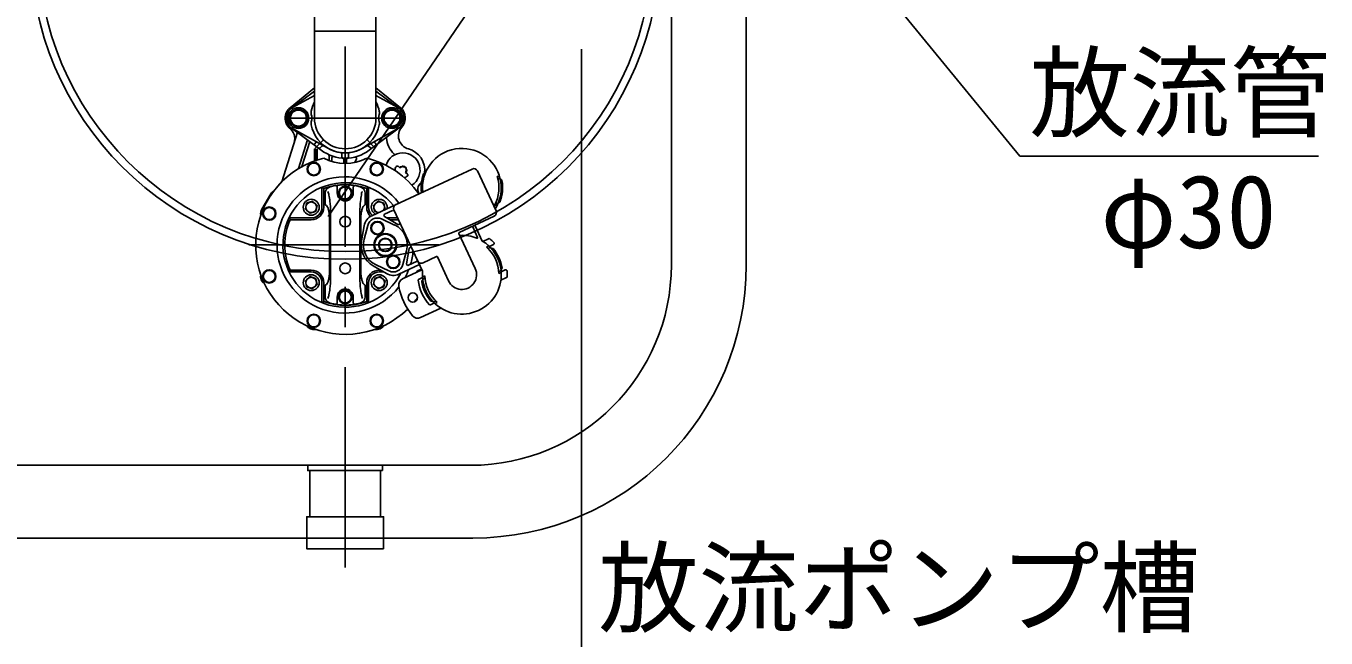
# Model space of a CAD drawing. Units: millimetres, scale not verified. Extents: x -9364 to 7955, y -6535 to 5543.
# Drawn here: x -3514 to -2541, y -44 to 415 of the extents above; entities that cross this region are included whole.
import ezdxf
from ezdxf.enums import TextEntityAlignment as Align

# ---------------------------------------------------------------- set-up
doc = ezdxf.new("R2010")
doc.units = ezdxf.units.MM
doc.header["$LTSCALE"] = 30
doc.linetypes.add('CHAIN1', pattern=[8, 5, -1, 1, -1])
doc.linetypes.add('CHAIN2', pattern=[12, 9, -1, 1, -1])
doc.layers.add('0-1_KIKI', color=7, linetype='Continuous', lineweight=25)
doc.layers.add('0-2_SEISAKU', color=3, linetype='Continuous', lineweight=25)
doc.styles.add('MS Gothic', font='')
doc.styles.get('MS Gothic').set_extended_font_data('MS Gothic')

msp = doc.modelspace()

# ---------------------------------------------------------------- linework, layer by layer
at = {"layer": '0-1_KIKI'}
for p, q in [((-3298.11, 410.52), (-3298.11, 540.52)), ((-3252.11, 452.52), (-3252.11, 410.52)), ((-3298.11, 410.52), (-3252.11, 410.52)), ((-3298.11, 410.52), (-3252.11, 410.52)), ((-3298.11, 410.52), (-3298.11, 345.52)), ((-3252.11, 345.52), (-3252.11, 410.52)), ((-3316.39, 353.29), (-3298.11, 368.07)), ((-3298.11, 365.77), (-3315.51, 352.72)), ((-3298.11, 362.48), (-3314.48, 353.38)), ((-3233.82, 353.29), (-3252.11, 368.07)), ((-3252.11, 365.77), (-3234.71, 352.72)), ((-3252.11, 362.48), (-3235.74, 353.38)), ((-3316.61, 341.76), (-3310.11, 338.01)), ((-3233.61, 341.76), (-3240.11, 338.01)), ((-3322.58, 297.8), (-3310.94, 334.89)), ((-3293.11, 321.52), (-3315.51, 338.32)), ((-3287.74, 322.79), (-3314.48, 337.65)), ((-3262.48, 322.79), (-3235.74, 337.65)), ((-3257.11, 321.52), (-3234.71, 338.32)), ((-3310.04, 307.69), (-3303.3, 329.16)), ((-3307.48, 309.18), (-3301.6, 327.89)), ((-3298.11, 313.82), (-3298.11, 322.52)), ((-3297.77, 322.85), (-3291.47, 329.15)), ((-3297.44, 326.72), (-3297.74, 326.42)), ((-3297.11, 313.07), (-3297.11, 322.52)), ((-3296.11, 314.14), (-3296.11, 321.77)), ((-3293.11, 321.52), (-3294.44, 322.52)), ((-3292.27, 324.82), (-3293.9, 323.18)), ((-3252.45, 322.85), (-3258.75, 329.15)), ((-3257.95, 324.82), (-3256.31, 323.18)), ((-3252.78, 326.72), (-3252.48, 326.42)), ((-3287.11, 313.7), (-3287.11, 317.37)), ((-3285.11, 313.02), (-3285.11, 315.85)), ((-3277.61, 318.74), (-3277.61, 316.55)), ((-3276.11, 311.98), (-3276.11, 314.58)), ((-3274.11, 311.98), (-3274.11, 314.58)), ((-3272.61, 318.74), (-3272.61, 316.55)), ((-3268, 312.27), (-3266.78, 315.01)), ((-3180.16, 307.39), (-3255.29, 272.36)), ((-3235.59, 309.43), (-3234.14, 308.22)), ((-3230.08, 304.81), (-3228.63, 303.6)), ((-3176.17, 305.94), (-3162.23, 276.03)), ((-3161.5, 302.07), (-3159.61, 301.9)), ((-3292.54, 278.76), (-3292.54, 293.77)), ((-3291.16, 292.83), (-3292.54, 293.77)), ((-3291.16, 278.76), (-3291.16, 292.83)), ((-3281.11, 289.52), (-3281.11, 294.06)), ((-3281.11, 289.52), (-3281.11, 293.96)), ((-3269.11, 289.52), (-3269.11, 294.06)), ((-3269.11, 289.52), (-3269.11, 293.96)), ((-3259.06, 292.83), (-3257.68, 293.77)), ((-3259.06, 278.76), (-3259.06, 292.83)), ((-3257.68, 278.76), (-3257.68, 293.77)), ((-3337.51, 277.39), (-3330.66, 288.84)), ((-3290.11, 289.25), (-3290.11, 280.52)), ((-3260.11, 289.25), (-3260.11, 280.52)), ((-3254.07, 280.18), (-3250.64, 283.27)), ((-3250.64, 283.27), (-3246.25, 281.85)), ((-3219.65, 288.98), (-3220.17, 289.85)), ((-3286.11, 275.49), (-3286.11, 225.54)), ((-3264.11, 275.49), (-3264.11, 225.54)), ((-3253.11, 275.66), (-3254.07, 280.18)), ((-3250.22, 274.72), (-3253.11, 275.66)), ((-3246.25, 281.85), (-3245.29, 277.33)), ((-3245.29, 277.33), (-3245.99, 276.7)), ((-3245.62, 273.56), (-3239.62, 276.36)), ((-3238.71, 276.78), (-3217.28, 230.82)), ((-3163.42, 280.15), (-3161.53, 279.99)), ((-3300.54, 270.76), (-3317.12, 270.76)), ((-3316.25, 269.38), (-3317.12, 270.76)), ((-3300.54, 269.38), (-3316.25, 269.38)), ((-3286.8, 270.08), (-3286.8, 230.95)), ((-3263.41, 270.08), (-3263.41, 230.95)), ((-3262.94, 253.61), (-3260.98, 264.93)), ((-3261.05, 254.79), (-3258.27, 265.15)), ((-3238.14, 265.47), (-3247.86, 270)), ((-3235.68, 265.97), (-3245.7, 271.79)), ((-3243.92, 270.76), (-3235.9, 270.76)), ((-3241.55, 269.38), (-3235.26, 269.38)), ((-3163.68, 272.05), (-3189.87, 259.83)), ((-3176.05, 256.23), (-3179.69, 264.03)), ((-3172.57, 253.48), (-3177.88, 264.87)), ((-3177.86, 232.89), (-3190.11, 259.17)), ((-3167.95, 255.16), (-3172.13, 253.21)), ((-3229.17, 246.24), (-3231.95, 235.89)), ((-3227.21, 247.81), (-3229.19, 236.39)), ((-3167.56, 249.82), (-3169.39, 248.97)), ((-3167.28, 249.4), (-3164.23, 250.83)), ((-3254.2, 234.86), (-3244.27, 229.09)), ((-3252.08, 235.56), (-3242.36, 231.03)), ((-3234.92, 228.67), (-3219.61, 235.82)), ((-3227.78, 235.31), (-3221.78, 238.11)), ((-3216.89, 237.08), (-3206.83, 241.77)), ((-3197.8, 223.59), (-3206.16, 241.53)), ((-3316.25, 231.65), (-3317.12, 230.28)), ((-3300.54, 230.28), (-3317.12, 230.28)), ((-3300.54, 231.65), (-3316.25, 231.65)), ((-3249.68, 231.65), (-3248.67, 231.65)), ((-3249.68, 230.28), (-3246.3, 230.28)), ((-3217.79, 231.92), (-3232.26, 225.17)), ((-3220.29, 224.68), (-3217.25, 226.1)), ((-3217.28, 226.64), (-3215.57, 227.44)), ((-3158.37, 229.84), (-3160.09, 229.03)), ((-3154.42, 226.16), (-3158.6, 224.21)), ((-3158.4, 230.37), (-3155.36, 231.79)), ((-3292.54, 222.28), (-3292.54, 207.26)), ((-3291.16, 222.28), (-3291.16, 208.2)), ((-3290.11, 211.79), (-3290.11, 220.52)), ((-3260.11, 211.79), (-3260.11, 220.52)), ((-3259.06, 222.28), (-3259.06, 208.2)), ((-3257.68, 222.28), (-3257.68, 207.26)), ((-3291.16, 208.2), (-3292.54, 207.26)), ((-3281.11, 211.52), (-3281.11, 206.97)), ((-3281.11, 211.52), (-3281.11, 207.08)), ((-3269.11, 211.52), (-3269.11, 206.97)), ((-3269.11, 211.52), (-3269.11, 207.08)), ((-3259.06, 208.2), (-3257.68, 207.26)), ((-3211.42, 205.65), (-3208.37, 207.07)), ((-3207.99, 206.7), (-3206.27, 207.5)), ((-3203.53, 203.26), (-3218.74, 196.17))]:
    msp.add_line(p, q, dxfattribs=at)
at = {"layer": '0-1_KIKI', "linetype": 'CHAIN2'}
for p, q in [((-3233.11, 345.52), (-3317.11, 345.52)), ((-3347.11, 250.52), (-3205.18, 250.52))]:
    msp.add_line(p, q, dxfattribs=at)
at = {"layer": '0-1_KIKI'}
for points in [[(-3310.11, 338.01), (-3303.61, 341.76), (-3303.61, 349.27), (-3310.11, 353.02), (-3316.61, 349.27), (-3316.61, 341.76)], [(-3240.11, 338.01), (-3246.61, 341.76), (-3246.61, 349.27), (-3240.11, 353.02), (-3233.61, 349.27), (-3233.61, 341.76)]]:
    msp.add_lwpolyline(points, dxfattribs=at)
for points in [[(-3296.14, 280.18), (-3299.58, 283.27), (-3303.97, 281.85), (-3304.93, 277.33), (-3301.5, 274.24), (-3297.1, 275.66)], [(-3296.14, 220.85), (-3299.58, 217.76), (-3303.97, 219.19), (-3304.93, 223.7), (-3301.5, 226.79), (-3297.1, 225.37)], [(-3254.07, 220.85), (-3250.64, 217.76), (-3246.25, 219.19), (-3245.29, 223.7), (-3248.72, 226.79), (-3253.11, 225.37)]]:
    msp.add_lwpolyline(points, close=True, dxfattribs=at)
for centre, radius in [((-3310.11, 345.52), 7.75), ((-3310.11, 345.52), 6.5), ((-3310.11, 345.52), 6), ((-3240.11, 345.52), 7.75), ((-3240.11, 345.52), 6.5), ((-3240.11, 345.52), 6), ((-3298.64, 307.33), 5), ((-3298.64, 307.33), 4.5), ((-3251.57, 307.33), 5), ((-3251.57, 307.33), 4.5), ((-3275.11, 289.52), 5), ((-3275.11, 289.52), 4.5), ((-3300.54, 278.76), 5.95), ((-3300.54, 278.76), 4), ((-3331.93, 274.05), 5), ((-3331.93, 274.05), 4.5), ((-3275.11, 268.02), 4), ((-3251.03, 263.2), 5), ((-3251.03, 263.2), 4.5), ((-3245.11, 250.52), 8.5), ((-3245.11, 250.52), 8), ((-3245.11, 250.52), 5), ((-3245.11, 250.52), 4.6), ((-3275.11, 233.02), 4), ((-3239.19, 237.83), 5), ((-3239.19, 237.83), 4.5), ((-3331.93, 226.98), 5), ((-3331.93, 226.98), 4.5), ((-3300.54, 222.28), 5.95), ((-3300.54, 222.28), 4), ((-3249.68, 222.28), 5.95), ((-3249.68, 222.28), 4), ((-3275.11, 211.52), 5), ((-3275.11, 211.52), 4.5), ((-3224.53, 211.12), 3.5), ((-3298.64, 193.7), 5), ((-3298.64, 193.7), 4.5), ((-3251.57, 193.7), 5), ((-3251.57, 193.7), 4.5)]:
    msp.add_circle(centre, radius, dxfattribs=at)
for centre, radius, start, end in [((-3310.11, 345.52), 10, 128.945, 230.221), ((-3310.11, 345.52), 9, 119.059, 240.941), ((-3295.69, 349.67), 5, 168.6, 196.064), ((-3275.11, 345.52), 26, 152.204, 168.6), ((-3275.11, 345.52), 26, 11.4, 27.796), ((-3254.52, 349.67), 5, 343.936, 11.4), ((-3240.11, 345.52), 9, 299.059, 60.941), ((-3240.11, 345.52), 10, 317.933, 51.055), ((-3295.69, 341.36), 5, 163.936, 191.4), ((-3310.11, 345.52), 10, 343.936, 16.064), ((-3275.11, 345.52), 23, 180, 0), ((-3240.11, 345.52), 10, 163.936, 196.064), ((-3254.52, 341.36), 5, 348.6, 16.064), ((-3322.91, 330.15), 10, 342.575, 54.32), ((-3275.11, 345.52), 26, 191.4, 297.796), ((-3275.11, 345.52), 26, 242.204, 348.6), ((-3243.21, 330.69), 1, 126.87, 184.532), ((-3225.26, 332.12), 10, 137.933, 255.026), ((-3297.04, 325.71), 1, 135, 233.13), ((-3298.15, 327.43), 1, 315, 60.941), ((-3295.11, 321.77), 1, 131.41, 180), ((-3294.61, 323.89), 1, 233.13, 315), ((-3275.11, 345.52), 30, 233.13, 306.87), ((-3291.78, 323.89), 1, 60.941, 135), ((-3258.44, 323.89), 1, 45, 119.059), ((-3255.61, 323.89), 1, 225, 306.87), ((-3252.07, 327.43), 1, 119.059, 225), ((-3253.18, 325.71), 1, 306.87, 45), ((-3225.26, 332.12), 19, 184.532, 225.517), ((-3232.11, 306.52), 16.5, 352.564, 75.026), ((-3187.84, 293.33), 29.5, 12.831, 186.214), ((-3275.11, 250.52), 67, 103.885, 314.249), ((-3299.11, 313.82), 1, 336.124, 0), ((-3275.11, 345.52), 34, 241.777, 298.223), ((-3288.11, 317.37), 1, 0, 65.206), ((-3284.11, 315.85), 1, 73.123, 180), ((-3278.61, 318.74), 1, 0, 82.552), ((-3276.61, 316.55), 1, 180, 267.035), ((-3277.11, 314.58), 1, 0, 86.301), ((-3277.11, 311.98), 1, 333.291, 0), ((-3273.11, 314.58), 1, 93.699, 180), ((-3273.11, 311.98), 1, 180, 206.709), ((-3273.61, 316.55), 1, 272.965, 0), ((-3271.61, 318.74), 1, 97.448, 180), ((-3267.7, 315.41), 1, 336.034, 103.834), ((-3275.11, 250.52), 67, 34.728, 76.115), ((-3232.11, 306.52), 13, 301.242, 163.72), ((-3237.87, 319.27), 1, 225.517, 294.318), ((-3275.11, 250.52), 51, 37.941, 321.953), ((-3232.11, 306.52), 5.65, 152.419, 183.91), ((-3236.23, 308.67), 1, 50, 152.419), ((-3232.11, 306.52), 3, 106.234, 140), ((-3232.11, 306.52), 2.65, 320, 140), ((-3232.11, 306.52), 3, 320, 98.9), ((-3232.11, 306.52), 5.65, 281.051, 307.581), ((-3229.27, 302.83), 1, 307.581, 50), ((-3187.84, 293.33), 30.5, 159.794, 186.852), ((-3212.02, 298.46), 7, 115.472, 129.415), ((-3178.89, 304.67), 3, 25, 115), ((-3187.84, 293.33), 27.75, 331.647, 18.353), ((-3275.11, 250.52), 46.63, 39.177, 332.938), ((-3275.11, 250.52), 45.26, 69.226, 110.774), ((-3285.11, 289.25), 5, 104.478, 180), ((-3275.11, 250.52), 45, 75.522, 104.478), ((-3282.11, 293.96), 1, 0, 99.154), ((-3268.11, 293.96), 1, 80.846, 180), ((-3265.11, 289.25), 5, 0, 75.522), ((-3215.88, 292.42), 5, 139.027, 210.884), ((-3232.11, 306.52), 16.5, 319.027, 328.912), ((-3163.14, 294.18), 7, 40.585, 73.403), ((-3187.84, 293.33), 29.5, 337.169, 12.831), ((-3187.84, 293.33), 30.5, 339.794, 10.206), ((-3325.08, 285.5), 6.5, 121.234, 149.116), ((-3301.62, 285.05), 14.61, 10.96462, 22.10433), ((-3328.47, 278.7), 42.19, 6.25988, 12.50516), ((-3355.74, 275.64), 69.63, 359.88097, 6.31457), ((-3275.11, 289.52), 6, 180, 0), ((-3275.11, 289.52), 6, 180, 0), ((-3194.48, 275.64), 69.63, 173.68543, 180.11903), ((-3221.75, 278.7), 42.19, 167.49484, 173.74012), ((-3260.06, 288.46), 2.95, 134.70302, 192.22803), ((-3249.68, 278.76), 5.95, 349.841, 240.159), ((-3249.68, 278.76), 4, 326.065, 263.935), ((-3163.66, 288.2), 7, 276.597, 309.415), ((-3331.93, 274.05), 6.5, 149.116, 191.284), ((-3300.54, 278.76), 9.38, 270, 0), ((-3300.54, 278.76), 8, 270, 0), ((-3290.43, 278.54), 2, 25.92189, 80.68444), ((-3290.11, 280.52), 0.002, 107.61872, 162.38128), ((-3296.03, 275), 8.62, 16.60991, 30.83738), ((-3305.86, 271.9), 18.93, 8.64664, 17.07354), ((-3317.08, 270.17), 30.27, 359.84427, 8.70824), ((-3264.1, 275.49), 0.013, 131.7832, 138.2168), ((-3233.14, 270.17), 30.27, 171.29176, 180.15573), ((-3244.35, 271.9), 18.93, 162.92646, 171.35336), ((-3254.19, 275), 8.62, 149.16262, 163.39009), ((-3259.78, 278.54), 2, 99.31556, 154.07811), ((-3251.03, 263.2), 10.1, 115, 170.15), ((-3249.68, 278.76), 9.38, 180, 226.713), ((-3249.68, 278.76), 8, 180, 230.359), ((-3245.19, 272.65), 1, 115, 239.85), ((-3239.19, 275.45), 1, 25, 115), ((-3235.99, 278.05), 3, 115, 205), ((-3164.95, 274.77), 3, 295, 25), ((-3187.84, 293.33), 29.5, 327.614, 337.169), ((-3275.11, 250.52), 45.26, 155.366, 204.634), ((-3263.41, 270.08), 0.009, 130.56802, 139.43198), ((-3251.03, 263.2), 7.5, 65.005, 164.995), ((-3245.11, 250.52), 16.5, 344.995, 65.005), ((-3235.17, 266.83), 1, 239.85, 25), ((-3180.14, 263.82), 0.5, 25, 115), ((-3177.42, 265.09), 0.5, 115, 205), ((-3245.11, 250.52), 18.1, 170.15, 239.85), ((-3245.11, 250.52), 16.5, 164.995, 245.005), ((-3189.66, 259.38), 0.5, 115, 205), ((-3189.11, 258.21), 0.5, 205, 272.46), ((-3187.83, 228.24), 29.5, 67.833, 92.46), ((-3176.51, 256.02), 0.5, 247.833, 25), ((-3187.83, 228.24), 29.5, 42.831, 58.849), ((-3167.53, 254.25), 1, 52.036, 115), ((-3187.83, 228.24), 34, 45.395, 52.036), ((-3226.22, 247.64), 1, 25, 170.15), ((-3275.11, 250.52), 51, 343.523, 354.825), ((-3187.83, 228.24), 27.75, 1.894, 48.353), ((-3166.86, 241.32), 7, 70.585, 103.403), ((-3187.83, 228.24), 29.5, 7.169, 42.831), ((-3187.83, 228.24), 30.5, 9.794, 40.206), ((-3164.65, 251.73), 1, 295, 45.395), ((-3239.19, 237.83), 7.5, 245.005, 344.995), ((-3228.21, 236.22), 1, 170.15, 295), ((-3222.2, 239.02), 1, 295, 25), ((-3218.16, 239.8), 3, 205, 295), ((-3206.62, 241.32), 0.5, 25, 115), ((-3164.32, 235.89), 7, 306.597, 339.415), ((-3331.93, 226.98), 6.5, 168.716, 236.284), ((-3300.54, 222.28), 9.38, 0, 90), ((-3300.54, 222.28), 8, 0, 90), ((-3305.86, 229.13), 18.93, 342.92646, 351.35336), ((-3317.08, 230.87), 30.27, 351.29176, 0.15573), ((-3286.8, 230.94), 0.009, 130.56802, 139.43198), ((-3355.74, 225.39), 69.63, 353.68543, 0.11903), ((-3286.1, 225.53), 0.013, 131.7832, 138.2168), ((-3194.48, 225.39), 69.63, 179.88097, 186.31457), ((-3233.14, 230.87), 30.27, 179.84427, 188.70824), ((-3244.35, 229.13), 18.93, 188.64664, 197.07354), ((-3249.68, 222.28), 9.38, 90, 180), ((-3249.68, 222.28), 8, 90, 180), ((-3239.19, 237.83), 10.1, 239.85, 295), ((-3230.15, 220.64), 5, 115, 190.178), ((-3275.11, 250.52), 51, 331.345, 338.851), ((-3218.29, 226.98), 5, 84.463, 146.482), ((-3218.29, 226.98), 4.5, 96.362, 133.638), ((-3220.08, 224.23), 0.5, 115, 187.08), ((-3187.83, 228.24), 33, 187.08, 222.92), ((-3211.33, 220.59), 7, 126.597, 159.415), ((-3187.83, 228.24), 29.5, 175.459, 187.169), ((-3217.73, 230.61), 0.5, 355.459, 25), ((-3187.83, 228.24), 29.5, 187.169, 222.831), ((-3187.83, 228.24), 27.75, 181.647, 228.106), ((-3187.83, 228.24), 29.5, 222.831, 7.169), ((-3187.83, 228.24), 11, 205, 25), ((-3154.93, 230.89), 1, 4.605, 115), ((-3154.85, 227.06), 1, 295, 357.964), ((-3187.83, 228.24), 34, 357.964, 4.605), ((-3290.43, 222.49), 2, 279.31556, 334.07811), ((-3296.03, 226.03), 8.62, 329.16262, 343.39009), ((-3328.47, 222.33), 42.19, 347.49484, 353.74012), ((-3275.11, 211.52), 6, 0, 180), ((-3275.11, 211.52), 6, 0, 180), ((-3221.75, 222.33), 42.19, 186.25988, 192.50516), ((-3254.19, 226.03), 8.62, 196.60991, 210.83738), ((-3259.78, 222.49), 2, 205.92189, 260.68444), ((-3187.83, 228.24), 48, 190.178, 219.822), ((-3187.83, 228.24), 30.5, 189.794, 220.206), ((-3275.11, 250.52), 45.26, 249.226, 290.774), ((-3285.11, 211.79), 5, 180, 255.522), ((-3306.59, 217.45), 19.77, 339.35266, 347.57839), ((-3275.11, 250.52), 45, 255.522, 284.478), ((-3282.11, 207.08), 1, 260.846, 0), ((-3268.11, 207.08), 1, 180, 279.154), ((-3265.11, 211.79), 5, 284.478, 0), ((-3248.59, 215.98), 14.61, 190.96462, 202.10433), ((-3275.11, 250.52), 67, 320.36, 323.809), ((-3211.63, 206.1), 0.5, 222.92, 295), ((-3208.79, 215.15), 7, 250.585, 283.403), ((-3220.85, 200.7), 5, 219.822, 295), ((-3298.64, 193.7), 6.5, 213.716, 281.284), ((-3251.57, 193.7), 6.5, 258.716, 326.284)]:
    msp.add_arc(centre, radius, start, end, dxfattribs=at)
at = {"layer": '0-2_SEISAKU', "linetype": 'CHAIN1'}
msp.add_line((-3275.11, 9.05), (-3275.11, 936.87), dxfattribs=at)
at = {"layer": '0-2_SEISAKU', "color": 4}
for p, q in [((-2894.8, 848.52), (-3287.88, 271.77)), ((-3098.41, 397.23), (-3098.41, -53.86))]:
    msp.add_line(p, q, dxfattribs=at)
at = {"layer": '0-2_SEISAKU'}
for p, q in [((-3031.11, 456.52), (-3031.11, 235.52)), ((-2975.11, 235.52), (-2975.11, 456.52)), ((-3181.11, 85.52), (-3655.61, 85.52)), ((-3301.61, 47.02), (-3301.61, 81.52)), ((-3248.61, 47.02), (-3248.61, 81.52)), ((-3655.11, 31.02), (-3179.61, 31.02))]:
    msp.add_line(p, q, dxfattribs=at)
at = {"layer": '0-2_SEISAKU', "color": 4}
msp.add_lwpolyline([(-2900.11, 475.52), (-2770.31, 316.94), (-2546.98, 316.94)], dxfattribs=at)
at = {"layer": '0-2_SEISAKU'}
for points in [[(-3247.11, 81.52), (-3247.11, 85.52), (-3303.11, 85.52), (-3303.11, 81.52)], [(-3246.36, 23.02), (-3246.36, 47.02), (-3303.86, 47.02), (-3303.86, 23.02)]]:
    msp.add_lwpolyline(points, close=True, dxfattribs=at)
for radius in [235.75, 230]:
    msp.add_circle((-3275.11, 475.52), radius, dxfattribs=at)
for centre, radius in [((-3181.11, 235.52), 150), ((-3179.61, 235.52), 204.5)]:
    msp.add_arc(centre, radius, 270, 0, dxfattribs=at)

# ---------------------------------------------------------------- texts
at = {"layer": '0-2_SEISAKU', "color": 4, "style": 'MS Gothic'}
for s, p in [('放流管', (-2763.12, 320.55)), ('φ30', (-2710.06, 231.71)), ('放流ポンプ槽', (-3085.77, -50.25))]:
    msp.add_text(s, height=54.99, dxfattribs=at).set_placement(p, align=Align.BOTTOM_LEFT)

doc.saveas('drawing.dxf')
